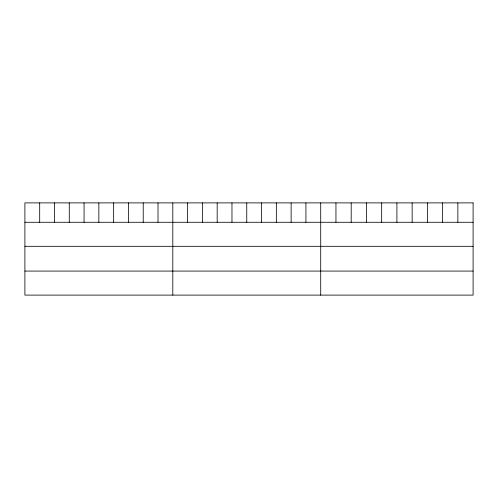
<?xml version="1.0" encoding="UTF-8"?>
<svg xmlns="http://www.w3.org/2000/svg" width="498" height="498" viewBox="0 0 498 498"><rect width="100%" height="100%" fill="white"/><g stroke="black" fill="none" stroke-linecap="round" stroke-linejoin="round"><path stroke-width="0.75" d="M24.9 222.276L473.1 222.276M24.9 246.311L473.1 246.311M24.9 271.074L473.1 271.074M457.861 202.885L457.861 222.276M442.622 202.885L442.622 222.276M427.384 202.885L427.384 222.276M412.145 202.885L412.145 222.276M396.906 202.885L396.906 222.276M381.667 202.885L381.667 222.276M366.428 202.885L366.428 222.276M351.19 202.885L351.19 222.276M335.951 202.885L335.951 222.276M320.712 202.885L320.712 295.115M305.921 202.885L305.921 222.276M291.131 202.885L291.131 222.276M276.34 202.885L276.34 222.276M261.55 202.885L261.55 222.276M246.759 202.885L246.759 222.276M231.968 202.885L231.968 222.276M217.178 202.885L217.178 222.276M202.387 202.885L202.387 222.276M187.597 202.885L187.597 222.276M172.806 202.885L172.806 295.115M158.015 202.885L158.015 222.276M143.225 202.885L143.225 222.276M128.434 202.885L128.434 222.276M113.644 202.885L113.644 222.276M98.853 202.885L98.853 222.276M84.062 202.885L84.062 222.276M69.272 202.885L69.272 222.276M54.481 202.885L54.481 222.276M39.691 202.885L39.691 222.276M473.1 202.885L24.9 202.885L24.9 295.115L473.1 295.115L473.1 202.885"/></g></svg>
